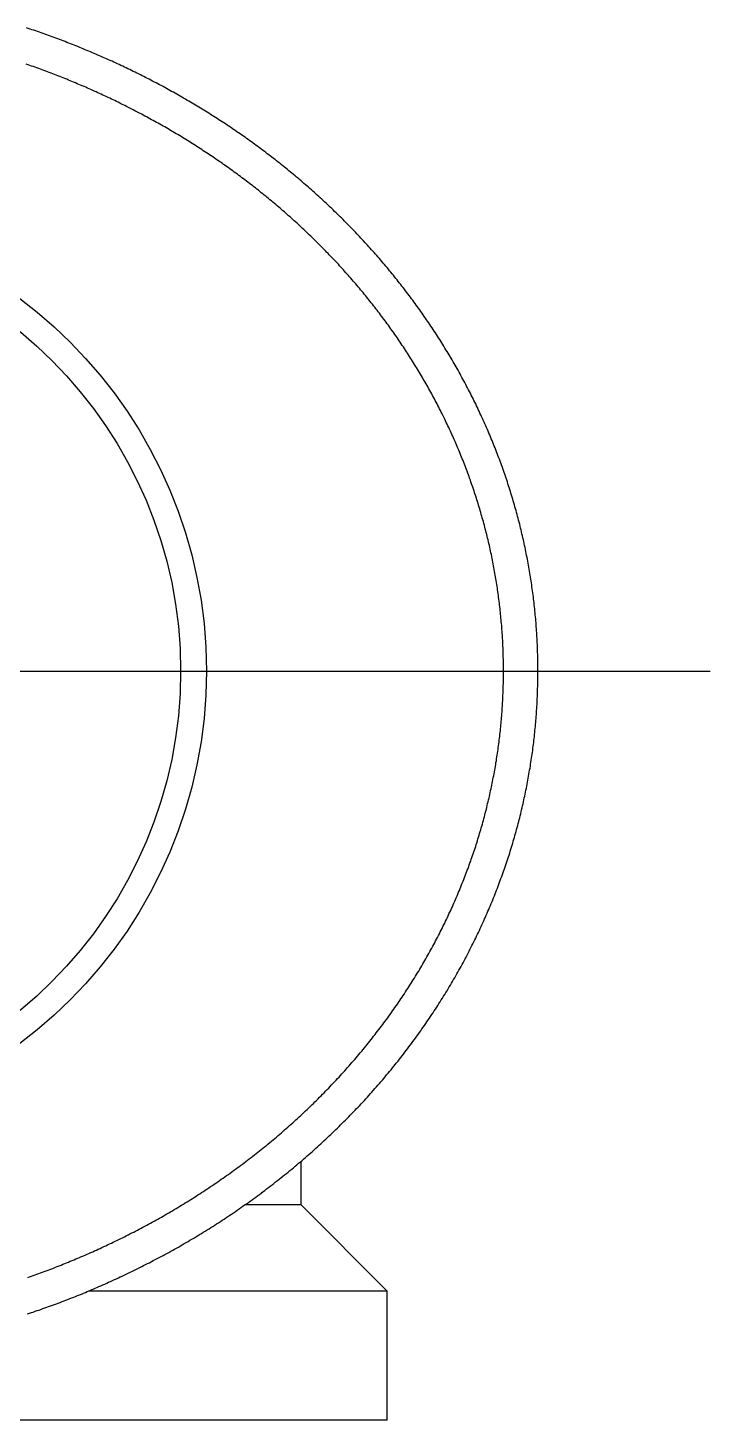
# Model space of a CAD drawing. Extents: x -35 to 68, y -45 to 10.
# Drawn here: x 59.99 to 67.92, y -8.7 to 7.47 of the extents above; entities that cross this region are included whole.
import ezdxf

# ---------------------------------------------------------------- set-up
doc = ezdxf.new("R2010")
doc.units = 0
doc.linetypes.add('CENTER', pattern=[50.8, 31.75, -6.35, 6.35, -6.35])
doc.layers.get('0').update_dxf_attribs({"linetype": 'CONTINUOUS'})
doc.layers.add('CENTER', color=1, linetype='CENTER')

msp = doc.modelspace()

# ---------------------------------------------------------------- linework, layer by layer
at = {"color": 7, "linetype": 'CONTINUOUS'}
for p, q in [((63.169, -6.2), (63.169, -5.692)), ((63.169, -6.2), (62.515, -6.2)), ((63.169, -6.2), (64.169, -7.2)), ((64.169, -7.2), (60.701, -7.2)), ((64.169, -8.7), (64.169, -7.2)), ((64.169, -8.7), (49.169, -8.7))]:
    msp.add_line(p, q, dxfattribs=at)
at = {"color": 7}
for points in [[(59.991, -7.466, 0), (60.013, -7.459, 0), (60.036, -7.451, 0), (60.058, -7.444, 0), (60.08, -7.436, 0), (60.102, -7.428, 0), (60.125, -7.421, 0), (60.147, -7.413, 0), (60.169, -7.405, 0), (60.191, -7.397, 0), (60.214, -7.389, 0), (60.236, -7.381, 0), (60.259, -7.373, 0), (60.281, -7.365, 0), (60.303, -7.357, 0), (60.326, -7.348, 0), (60.348, -7.34, 0), (60.37, -7.332, 0), (60.393, -7.323, 0), (60.415, -7.315, 0), (60.438, -7.306, 0), (60.46, -7.297, 0), (60.483, -7.289, 0), (60.505, -7.28, 0), (60.528, -7.271, 0), (60.55, -7.262, 0), (60.573, -7.253, 0), (60.595, -7.244, 0), (60.618, -7.235, 0), (60.64, -7.225, 0), (60.663, -7.216, 0), (60.685, -7.207, 0), (60.708, -7.197, 0), (60.73, -7.188, 0), (60.753, -7.178, 0), (60.775, -7.169, 0), (60.798, -7.159, 0), (60.821, -7.149, 0), (60.843, -7.139, 0), (60.866, -7.129, 0), (60.888, -7.119, 0), (60.911, -7.109, 0), (60.933, -7.099, 0), (60.956, -7.089, 0), (60.979, -7.079, 0), (61.001, -7.068, 0), (61.024, -7.058, 0), (61.046, -7.048, 0), (61.069, -7.037, 0), (61.092, -7.027, 0), (61.114, -7.016, 0), (61.137, -7.005, 0), (61.159, -6.994, 0), (61.182, -6.983, 0), (61.204, -6.972, 0), (61.227, -6.961, 0), (61.249, -6.95, 0), (61.272, -6.939, 0), (61.295, -6.928, 0), (61.317, -6.917, 0), (61.34, -6.905, 0), (61.362, -6.894, 0), (61.385, -6.882, 0), (61.407, -6.871, 0), (61.43, -6.859, 0), (61.452, -6.847, 0), (61.475, -6.836, 0), (61.497, -6.824, 0), (61.52, -6.812, 0), (61.542, -6.8, 0), (61.565, -6.788, 0), (61.587, -6.776, 0), (61.609, -6.763, 0), (61.632, -6.751, 0), (61.654, -6.739, 0), (61.677, -6.726, 0), (61.699, -6.714, 0), (61.721, -6.701, 0), (61.744, -6.689, 0), (61.766, -6.676, 0), (61.788, -6.663, 0), (61.811, -6.65, 0), (61.833, -6.637, 0), (61.855, -6.624, 0), (61.878, -6.611, 0), (61.9, -6.598, 0), (61.922, -6.585, 0), (61.944, -6.572, 0), (61.966, -6.558, 0), (61.989, -6.545, 0), (62.011, -6.531, 0), (62.033, -6.518, 0), (62.055, -6.504, 0), (62.077, -6.491, 0), (62.099, -6.477, 0), (62.121, -6.463, 0), (62.143, -6.449, 0), (62.165, -6.435, 0), (62.187, -6.421, 0), (62.209, -6.407, 0), (62.231, -6.393, 0), (62.253, -6.378, 0), (62.275, -6.364, 0), (62.296, -6.349, 0), (62.318, -6.335, 0), (62.34, -6.32, 0), (62.362, -6.306, 0), (62.383, -6.291, 0), (62.405, -6.276, 0), (62.427, -6.261, 0), (62.448, -6.246, 0), (62.47, -6.232, 0), (62.491, -6.216, 0), (62.513, -6.201, 0), (62.534, -6.186, 0), (62.556, -6.171, 0), (62.577, -6.156, 0), (62.599, -6.14, 0), (62.62, -6.125, 0), (62.641, -6.109, 0), (62.663, -6.094, 0), (62.684, -6.078, 0), (62.705, -6.062, 0), (62.726, -6.046, 0), (62.747, -6.031, 0), (62.768, -6.015, 0), (62.789, -5.999, 0), (62.81, -5.983, 0), (62.831, -5.966, 0), (62.852, -5.95, 0), (62.873, -5.934, 0), (62.894, -5.918, 0), (62.914, -5.901, 0), (62.935, -5.885, 0), (62.956, -5.868, 0), (62.977, -5.852, 0), (62.997, -5.835, 0), (63.018, -5.819, 0), (63.038, -5.802, 0), (63.059, -5.785, 0), (63.079, -5.768, 0), (63.099, -5.751, 0), (63.12, -5.734, 0), (63.14, -5.717, 0), (63.16, -5.7, 0), (63.18, -5.683, 0), (63.2, -5.665, 0), (63.22, -5.648, 0), (63.24, -5.631, 0), (63.26, -5.613, 0), (63.28, -5.596, 0), (63.3, -5.578, 0), (63.32, -5.561, 0), (63.339, -5.543, 0), (63.359, -5.525, 0), (63.379, -5.507, 0), (63.398, -5.489, 0), (63.418, -5.471, 0), (63.437, -5.453, 0), (63.456, -5.435, 0), (63.476, -5.417, 0), (63.495, -5.399, 0), (63.514, -5.381, 0), (63.533, -5.363, 0), (63.553, -5.344, 0), (63.572, -5.326, 0), (63.59, -5.308, 0), (63.609, -5.289, 0), (63.628, -5.27, 0), (63.647, -5.252, 0), (63.666, -5.233, 0), (63.684, -5.214, 0), (63.703, -5.196, 0), (63.721, -5.177, 0), (63.74, -5.158, 0), (63.758, -5.139, 0), (63.777, -5.12, 0), (63.795, -5.101, 0), (63.813, -5.082, 0), (63.831, -5.063, 0), (63.849, -5.044, 0), (63.867, -5.025, 0), (63.885, -5.005, 0), (63.903, -4.986, 0), (63.921, -4.967, 0), (63.938, -4.947, 0), (63.956, -4.928, 0), (63.974, -4.908, 0), (63.991, -4.889, 0), (64.009, -4.869, 0), (64.026, -4.849, 0), (64.043, -4.83, 0), (64.061, -4.81, 0), (64.078, -4.79, 0), (64.095, -4.77, 0), (64.112, -4.75, 0), (64.129, -4.731, 0), (64.146, -4.711, 0), (64.162, -4.691, 0), (64.179, -4.671, 0), (64.196, -4.65, 0), (64.213, -4.63, 0), (64.229, -4.61, 0), (64.245, -4.59, 0), (64.262, -4.57, 0), (64.278, -4.55, 0), (64.294, -4.529, 0), (64.31, -4.509, 0), (64.326, -4.488, 0), (64.342, -4.468, 0), (64.358, -4.448, 0), (64.374, -4.427, 0), (64.39, -4.407, 0), (64.405, -4.386, 0), (64.421, -4.365, 0), (64.436, -4.345, 0), (64.452, -4.324, 0), (64.467, -4.303, 0), (64.482, -4.283, 0), (64.498, -4.262, 0), (64.513, -4.241, 0), (64.528, -4.22, 0), (64.543, -4.199, 0), (64.558, -4.178, 0), (64.572, -4.157, 0), (64.587, -4.137, 0), (64.602, -4.116, 0), (64.616, -4.095, 0), (64.63, -4.074, 0), (64.645, -4.052, 0), (64.659, -4.031, 0), (64.673, -4.01, 0), (64.687, -3.989, 0), (64.701, -3.968, 0), (64.715, -3.947, 0), (64.729, -3.925, 0), (64.743, -3.904, 0), (64.757, -3.883, 0), (64.77, -3.862, 0), (64.784, -3.84, 0), (64.797, -3.819, 0), (64.811, -3.798, 0), (64.824, -3.776, 0), (64.837, -3.755, 0), (64.85, -3.733, 0), (64.864, -3.712, 0), (64.876, -3.69, 0), (64.889, -3.669, 0), (64.902, -3.647, 0), (64.915, -3.626, 0), (64.928, -3.604, 0), (64.94, -3.582, 0), (64.953, -3.561, 0), (64.965, -3.539, 0), (64.977, -3.517, 0), (64.99, -3.496, 0), (65.002, -3.474, 0), (65.014, -3.452, 0), (65.026, -3.43, 0), (65.038, -3.408, 0), (65.05, -3.387, 0), (65.061, -3.365, 0), (65.073, -3.343, 0), (65.085, -3.321, 0), (65.096, -3.299, 0), (65.108, -3.277, 0), (65.119, -3.255, 0), (65.13, -3.233, 0), (65.141, -3.211, 0), (65.153, -3.189, 0), (65.164, -3.167, 0), (65.175, -3.145, 0), (65.185, -3.123, 0), (65.196, -3.101, 0), (65.207, -3.079, 0), (65.218, -3.057, 0), (65.228, -3.035, 0), (65.239, -3.013, 0), (65.249, -2.99, 0), (65.259, -2.968, 0), (65.269, -2.946, 0), (65.28, -2.924, 0), (65.29, -2.902, 0), (65.3, -2.879, 0), (65.309, -2.857, 0), (65.319, -2.835, 0), (65.329, -2.812, 0), (65.339, -2.79, 0), (65.348, -2.768, 0), (65.358, -2.745, 0), (65.367, -2.723, 0), (65.376, -2.701, 0), (65.386, -2.678, 0), (65.395, -2.656, 0), (65.404, -2.633, 0), (65.413, -2.611, 0), (65.422, -2.588, 0), (65.431, -2.566, 0), (65.439, -2.544, 0), (65.448, -2.521, 0), (65.457, -2.499, 0), (65.465, -2.476, 0), (65.474, -2.453, 0), (65.482, -2.431, 0), (65.49, -2.408, 0), (65.499, -2.386, 0), (65.507, -2.363, 0), (65.515, -2.341, 0), (65.523, -2.318, 0), (65.531, -2.295, 0), (65.538, -2.273, 0), (65.546, -2.25, 0), (65.554, -2.227, 0), (65.561, -2.205, 0), (65.569, -2.182, 0), (65.576, -2.159, 0), (65.584, -2.137, 0), (65.591, -2.114, 0), (65.598, -2.091, 0), (65.605, -2.068, 0), (65.612, -2.046, 0), (65.619, -2.023, 0), (65.626, -2, 0), (65.632, -1.977, 0), (65.639, -1.954, 0), (65.646, -1.932, 0), (65.652, -1.909, 0), (65.659, -1.886, 0), (65.665, -1.863, 0), (65.671, -1.84, 0), (65.678, -1.817, 0), (65.684, -1.795, 0), (65.69, -1.772, 0), (65.696, -1.749, 0), (65.702, -1.726, 0), (65.707, -1.703, 0), (65.713, -1.68, 0), (65.719, -1.657, 0), (65.724, -1.634, 0), (65.73, -1.611, 0), (65.735, -1.588, 0), (65.741, -1.565, 0), (65.746, -1.543, 0), (65.751, -1.52, 0), (65.756, -1.497, 0), (65.761, -1.474, 0), (65.766, -1.451, 0), (65.771, -1.428, 0), (65.776, -1.405, 0), (65.78, -1.382, 0), (65.785, -1.359, 0), (65.79, -1.336, 0), (65.794, -1.313, 0), (65.799, -1.29, 0), (65.803, -1.267, 0), (65.807, -1.244, 0), (65.811, -1.221, 0), (65.815, -1.197, 0), (65.819, -1.174, 0), (65.823, -1.151, 0), (65.827, -1.128, 0), (65.831, -1.105, 0), (65.834, -1.082, 0), (65.838, -1.059, 0), (65.842, -1.036, 0), (65.845, -1.013, 0), (65.848, -0.99, 0), (65.852, -0.967, 0), (65.855, -0.944, 0), (65.858, -0.921, 0), (65.861, -0.897, 0), (65.864, -0.874, 0), (65.867, -0.851, 0), (65.87, -0.828, 0), (65.873, -0.805, 0), (65.875, -0.782, 0), (65.878, -0.759, 0), (65.88, -0.736, 0), (65.883, -0.712, 0), (65.885, -0.689, 0), (65.887, -0.666, 0), (65.889, -0.643, 0), (65.892, -0.62, 0), (65.894, -0.597, 0), (65.896, -0.574, 0), (65.897, -0.55, 0), (65.899, -0.527, 0), (65.901, -0.504, 0), (65.903, -0.481, 0), (65.904, -0.458, 0), (65.906, -0.435, 0), (65.907, -0.411, 0), (65.909, -0.388, 0), (65.91, -0.365, 0), (65.911, -0.342, 0), (65.912, -0.319, 0), (65.913, -0.296, 0), (65.914, -0.272, 0), (65.915, -0.249, 0), (65.916, -0.226, 0), (65.916, -0.203, 0), (65.917, -0.18, 0), (65.918, -0.156, 0), (65.918, -0.133, 0), (65.919, -0.11, 0), (65.919, -0.087, 0), (65.919, -0.064, 0), (65.919, -0.04, 0), (65.919, -0.017, 0), (65.919, 0.006, 0), (65.919, 0.029, 0), (65.919, 0.052, 0), (65.919, 0.075, 0), (65.919, 0.099, 0), (65.918, 0.122, 0), (65.918, 0.145, 0), (65.917, 0.168, 0), (65.917, 0.191, 0), (65.916, 0.215, 0), (65.915, 0.238, 0), (65.915, 0.261, 0), (65.914, 0.284, 0), (65.913, 0.307, 0), (65.912, 0.33, 0), (65.91, 0.354, 0), (65.909, 0.377, 0), (65.908, 0.4, 0), (65.906, 0.423, 0), (65.905, 0.446, 0), (65.903, 0.469, 0), (65.902, 0.492, 0), (65.9, 0.516, 0), (65.898, 0.539, 0), (65.897, 0.562, 0), (65.895, 0.585, 0), (65.893, 0.608, 0), (65.891, 0.631, 0), (65.888, 0.654, 0), (65.886, 0.677, 0), (65.884, 0.7, 0), (65.882, 0.723, 0), (65.879, 0.747, 0), (65.876, 0.77, 0), (65.874, 0.793, 0), (65.871, 0.816, 0), (65.868, 0.839, 0), (65.866, 0.862, 0), (65.863, 0.885, 0), (65.86, 0.908, 0), (65.857, 0.931, 0), (65.853, 0.954, 0), (65.85, 0.977, 0), (65.847, 1, 0), (65.844, 1.023, 0), (65.84, 1.046, 0), (65.837, 1.069, 0), (65.833, 1.092, 0), (65.829, 1.115, 0), (65.825, 1.137, 0), (65.822, 1.16, 0), (65.818, 1.183, 0), (65.814, 1.206, 0), (65.81, 1.229, 0), (65.805, 1.252, 0), (65.801, 1.275, 0), (65.797, 1.298, 0), (65.793, 1.32, 0), (65.788, 1.343, 0), (65.784, 1.366, 0), (65.779, 1.389, 0), (65.774, 1.412, 0), (65.769, 1.434, 0), (65.765, 1.457, 0), (65.76, 1.48, 0), (65.755, 1.503, 0), (65.75, 1.525, 0), (65.745, 1.548, 0), (65.739, 1.571, 0), (65.734, 1.593, 0), (65.729, 1.616, 0), (65.723, 1.639, 0), (65.718, 1.661, 0), (65.712, 1.684, 0), (65.707, 1.706, 0), (65.701, 1.729, 0), (65.695, 1.751, 0), (65.689, 1.774, 0), (65.683, 1.796, 0), (65.677, 1.819, 0), (65.671, 1.841, 0), (65.665, 1.864, 0), (65.659, 1.886, 0), (65.652, 1.909, 0), (65.646, 1.931, 0), (65.639, 1.953, 0), (65.633, 1.976, 0), (65.626, 1.998, 0), (65.62, 2.02, 0), (65.613, 2.042, 0), (65.606, 2.065, 0), (65.599, 2.087, 0), (65.592, 2.109, 0), (65.585, 2.131, 0), (65.578, 2.153, 0), (65.571, 2.176, 0), (65.564, 2.198, 0), (65.556, 2.22, 0), (65.549, 2.242, 0), (65.541, 2.264, 0), (65.534, 2.286, 0), (65.526, 2.308, 0), (65.519, 2.33, 0), (65.511, 2.352, 0), (65.503, 2.374, 0), (65.495, 2.396, 0), (65.487, 2.418, 0), (65.479, 2.439, 0), (65.471, 2.461, 0), (65.463, 2.483, 0), (65.454, 2.505, 0), (65.446, 2.526, 0), (65.438, 2.548, 0), (65.429, 2.57, 0), (65.421, 2.591, 0), (65.412, 2.613, 0), (65.403, 2.635, 0), (65.395, 2.656, 0), (65.386, 2.678, 0), (65.377, 2.699, 0), (65.368, 2.721, 0), (65.359, 2.742, 0), (65.35, 2.764, 0), (65.341, 2.785, 0), (65.332, 2.806, 0), (65.322, 2.828, 0), (65.313, 2.849, 0), (65.304, 2.87, 0), (65.294, 2.891, 0), (65.284, 2.913, 0), (65.275, 2.934, 0), (65.265, 2.955, 0), (65.255, 2.976, 0), (65.246, 2.997, 0), (65.236, 3.018, 0), (65.226, 3.039, 0), (65.216, 3.06, 0), (65.206, 3.081, 0), (65.196, 3.102, 0), (65.186, 3.123, 0), (65.175, 3.144, 0), (65.165, 3.164, 0), (65.155, 3.185, 0), (65.144, 3.206, 0), (65.134, 3.227, 0), (65.123, 3.247, 0), (65.112, 3.268, 0), (65.102, 3.289, 0), (65.091, 3.309, 0), (65.08, 3.33, 0), (65.069, 3.35, 0), (65.058, 3.371, 0), (65.047, 3.391, 0), (65.036, 3.411, 0), (65.025, 3.432, 0), (65.014, 3.452, 0), (65.003, 3.472, 0), (64.991, 3.493, 0), (64.98, 3.513, 0), (64.969, 3.533, 0), (64.957, 3.553, 0), (64.946, 3.573, 0), (64.934, 3.593, 0), (64.922, 3.613, 0), (64.911, 3.633, 0), (64.899, 3.653, 0), (64.887, 3.673, 0), (64.875, 3.693, 0), (64.863, 3.713, 0), (64.851, 3.732, 0), (64.839, 3.752, 0), (64.827, 3.772, 0), (64.815, 3.791, 0), (64.802, 3.811, 0), (64.79, 3.83, 0), (64.778, 3.85, 0), (64.765, 3.869, 0), (64.753, 3.889, 0), (64.74, 3.908, 0), (64.728, 3.928, 0), (64.715, 3.947, 0), (64.703, 3.966, 0), (64.69, 3.986, 0), (64.677, 4.005, 0), (64.664, 4.024, 0), (64.651, 4.043, 0), (64.638, 4.062, 0), (64.625, 4.081, 0), (64.612, 4.1, 0), (64.599, 4.119, 0), (64.586, 4.138, 0), (64.573, 4.157, 0), (64.559, 4.176, 0), (64.546, 4.194, 0), (64.533, 4.213, 0), (64.519, 4.232, 0), (64.506, 4.25, 0), (64.492, 4.269, 0), (64.479, 4.288, 0), (64.465, 4.306, 0), (64.451, 4.325, 0), (64.438, 4.343, 0), (64.424, 4.362, 0), (64.41, 4.38, 0), (64.396, 4.398, 0), (64.382, 4.416, 0), (64.368, 4.435, 0), (64.354, 4.453, 0), (64.34, 4.471, 0), (64.326, 4.489, 0), (64.312, 4.507, 0), (64.297, 4.525, 0), (64.283, 4.543, 0), (64.269, 4.561, 0), (64.254, 4.579, 0), (64.24, 4.597, 0), (64.225, 4.615, 0), (64.211, 4.632, 0), (64.196, 4.65, 0), (64.182, 4.668, 0), (64.167, 4.686, 0), (64.152, 4.703, 0), (64.137, 4.721, 0), (64.123, 4.738, 0), (64.108, 4.756, 0), (64.093, 4.773, 0), (64.078, 4.79, 0), (64.063, 4.808, 0), (64.048, 4.825, 0), (64.032, 4.842, 0), (64.017, 4.86, 0), (64.002, 4.877, 0), (63.987, 4.894, 0), (63.971, 4.911, 0), (63.956, 4.928, 0), (63.941, 4.945, 0), (63.925, 4.962, 0), (63.91, 4.979, 0), (63.894, 4.996, 0), (63.879, 5.012, 0), (63.863, 5.029, 0), (63.847, 5.046, 0), (63.832, 5.063, 0), (63.816, 5.079, 0), (63.8, 5.096, 0), (63.784, 5.112, 0), (63.768, 5.129, 0), (63.752, 5.145, 0), (63.736, 5.162, 0), (63.72, 5.178, 0), (63.704, 5.194, 0), (63.688, 5.211, 0), (63.672, 5.227, 0), (63.656, 5.243, 0), (63.64, 5.259, 0), (63.623, 5.275, 0), (63.607, 5.292, 0), (63.591, 5.308, 0), (63.574, 5.323, 0), (63.558, 5.339, 0), (63.541, 5.355, 0), (63.525, 5.371, 0), (63.508, 5.387, 0), (63.491, 5.403, 0), (63.475, 5.418, 0), (63.458, 5.434, 0), (63.441, 5.45, 0), (63.424, 5.465, 0), (63.408, 5.481, 0), (63.391, 5.496, 0), (63.374, 5.512, 0), (63.357, 5.527, 0), (63.34, 5.542, 0), (63.323, 5.558, 0), (63.306, 5.573, 0), (63.289, 5.588, 0), (63.271, 5.603, 0), (63.254, 5.619, 0), (63.237, 5.634, 0), (63.22, 5.649, 0), (63.202, 5.664, 0), (63.185, 5.679, 0), (63.168, 5.693, 0), (63.15, 5.708, 0), (63.133, 5.723, 0), (63.115, 5.738, 0), (63.098, 5.753, 0), (63.08, 5.767, 0), (63.062, 5.782, 0), (63.045, 5.796, 0), (63.027, 5.811, 0), (63.009, 5.825, 0), (62.992, 5.84, 0), (62.974, 5.854, 0), (62.956, 5.869, 0), (62.938, 5.883, 0), (62.92, 5.897, 0), (62.902, 5.911, 0), (62.884, 5.925, 0), (62.866, 5.94, 0), (62.848, 5.954, 0), (62.83, 5.968, 0), (62.812, 5.982, 0), (62.794, 5.996, 0), (62.775, 6.009, 0), (62.757, 6.023, 0), (62.739, 6.037, 0), (62.721, 6.051, 0), (62.702, 6.064, 0), (62.684, 6.078, 0), (62.665, 6.092, 0), (62.647, 6.105, 0), (62.628, 6.119, 0), (62.61, 6.132, 0), (62.591, 6.146, 0), (62.573, 6.159, 0), (62.554, 6.172, 0), (62.535, 6.186, 0), (62.517, 6.199, 0), (62.498, 6.212, 0), (62.479, 6.225, 0), (62.461, 6.238, 0), (62.442, 6.251, 0), (62.423, 6.264, 0), (62.404, 6.277, 0), (62.385, 6.29, 0), (62.366, 6.303, 0), (62.347, 6.316, 0), (62.328, 6.328, 0), (62.309, 6.341, 0), (62.29, 6.354, 0), (62.271, 6.366, 0), (62.252, 6.379, 0), (62.233, 6.391, 0), (62.214, 6.404, 0), (62.194, 6.416, 0), (62.175, 6.429, 0), (62.156, 6.441, 0), (62.136, 6.453, 0), (62.117, 6.465, 0), (62.098, 6.478, 0), (62.078, 6.49, 0), (62.059, 6.502, 0), (62.039, 6.514, 0), (62.02, 6.526, 0), (62.001, 6.538, 0), (61.981, 6.55, 0), (61.962, 6.561, 0), (61.942, 6.573, 0), (61.922, 6.585, 0), (61.903, 6.597, 0), (61.883, 6.608, 0), (61.863, 6.62, 0), (61.843, 6.631, 0), (61.824, 6.643, 0), (61.804, 6.654, 0), (61.784, 6.666, 0), (61.764, 6.677, 0), (61.745, 6.688, 0), (61.725, 6.7, 0), (61.705, 6.711, 0), (61.685, 6.722, 0), (61.665, 6.733, 0), (61.645, 6.744, 0), (61.625, 6.755, 0), (61.605, 6.766, 0), (61.585, 6.777, 0), (61.565, 6.788, 0), (61.545, 6.799, 0), (61.525, 6.809, 0), (61.504, 6.82, 0), (61.484, 6.831, 0), (61.464, 6.841, 0), (61.444, 6.852, 0), (61.423, 6.863, 0), (61.403, 6.873, 0), (61.383, 6.883, 0), (61.363, 6.894, 0), (61.342, 6.904, 0), (61.322, 6.914, 0), (61.302, 6.925, 0), (61.281, 6.935, 0), (61.261, 6.945, 0), (61.24, 6.955, 0), (61.22, 6.965, 0), (61.199, 6.975, 0), (61.179, 6.985, 0), (61.158, 6.995, 0), (61.138, 7.005, 0), (61.117, 7.014, 0), (61.097, 7.024, 0), (61.076, 7.034, 0), (61.055, 7.044, 0), (61.035, 7.053, 0), (61.014, 7.063, 0), (60.993, 7.072, 0), (60.973, 7.082, 0), (60.952, 7.091, 0), (60.931, 7.1, 0), (60.91, 7.11, 0), (60.89, 7.119, 0), (60.869, 7.128, 0), (60.848, 7.137, 0), (60.827, 7.146, 0), (60.806, 7.155, 0), (60.785, 7.164, 0), (60.764, 7.173, 0), (60.744, 7.182, 0), (60.723, 7.191, 0), (60.702, 7.2, 0), (60.681, 7.209, 0), (60.66, 7.217, 0), (60.639, 7.226, 0), (60.618, 7.235, 0), (60.597, 7.243, 0), (60.576, 7.252, 0), (60.554, 7.26, 0), (60.533, 7.269, 0), (60.512, 7.277, 0), (60.491, 7.285, 0), (60.47, 7.294, 0), (60.449, 7.302, 0), (60.428, 7.31, 0), (60.406, 7.318, 0), (60.385, 7.326, 0), (60.364, 7.334, 0), (60.343, 7.342, 0), (60.321, 7.35, 0), (60.3, 7.358, 0), (60.279, 7.366, 0), (60.257, 7.374, 0), (60.236, 7.381, 0), (60.215, 7.389, 0), (60.193, 7.397, 0), (60.172, 7.404, 0), (60.151, 7.412, 0), (60.129, 7.419, 0), (60.108, 7.427, 0), (60.086, 7.434, 0), (60.065, 7.442, 0), (60.043, 7.449, 0), (60.022, 7.456, 0), (60, 7.463, 0), (59.979, 7.471, 0)], [(59.993, -7.043, 0), (60.014, -7.036, 0), (60.036, -7.028, 0), (60.057, -7.02, 0), (60.079, -7.013, 0), (60.1, -7.005, 0), (60.122, -6.997, 0), (60.143, -6.989, 0), (60.165, -6.982, 0), (60.186, -6.974, 0), (60.208, -6.966, 0), (60.229, -6.957, 0), (60.251, -6.949, 0), (60.272, -6.941, 0), (60.294, -6.933, 0), (60.315, -6.924, 0), (60.337, -6.916, 0), (60.358, -6.908, 0), (60.38, -6.899, 0), (60.402, -6.89, 0), (60.423, -6.882, 0), (60.445, -6.873, 0), (60.467, -6.864, 0), (60.488, -6.855, 0), (60.51, -6.847, 0), (60.531, -6.838, 0), (60.553, -6.828, 0), (60.575, -6.819, 0), (60.596, -6.81, 0), (60.618, -6.801, 0), (60.64, -6.792, 0), (60.661, -6.782, 0), (60.683, -6.773, 0), (60.705, -6.763, 0), (60.726, -6.754, 0), (60.748, -6.744, 0), (60.77, -6.734, 0), (60.791, -6.725, 0), (60.813, -6.715, 0), (60.834, -6.705, 0), (60.856, -6.695, 0), (60.878, -6.685, 0), (60.9, -6.675, 0), (60.921, -6.665, 0), (60.943, -6.654, 0), (60.965, -6.644, 0), (60.986, -6.634, 0), (61.008, -6.623, 0), (61.029, -6.613, 0), (61.051, -6.602, 0), (61.073, -6.592, 0), (61.094, -6.581, 0), (61.116, -6.57, 0), (61.138, -6.559, 0), (61.159, -6.548, 0), (61.181, -6.537, 0), (61.202, -6.526, 0), (61.224, -6.515, 0), (61.245, -6.504, 0), (61.267, -6.493, 0), (61.289, -6.482, 0), (61.31, -6.47, 0), (61.332, -6.459, 0), (61.353, -6.447, 0), (61.375, -6.436, 0), (61.396, -6.424, 0), (61.418, -6.412, 0), (61.439, -6.401, 0), (61.461, -6.389, 0), (61.482, -6.377, 0), (61.504, -6.365, 0), (61.525, -6.353, 0), (61.546, -6.341, 0), (61.568, -6.329, 0), (61.589, -6.316, 0), (61.611, -6.304, 0), (61.632, -6.292, 0), (61.653, -6.279, 0), (61.675, -6.267, 0), (61.696, -6.254, 0), (61.717, -6.242, 0), (61.738, -6.229, 0), (61.76, -6.216, 0), (61.781, -6.203, 0), (61.802, -6.19, 0), (61.823, -6.177, 0), (61.844, -6.164, 0), (61.865, -6.151, 0), (61.887, -6.138, 0), (61.908, -6.125, 0), (61.929, -6.111, 0), (61.95, -6.098, 0), (61.971, -6.084, 0), (61.992, -6.071, 0), (62.013, -6.057, 0), (62.034, -6.044, 0), (62.055, -6.03, 0), (62.075, -6.016, 0), (62.096, -6.002, 0), (62.117, -5.988, 0), (62.138, -5.974, 0), (62.159, -5.96, 0), (62.179, -5.946, 0), (62.2, -5.932, 0), (62.221, -5.918, 0), (62.241, -5.903, 0), (62.262, -5.889, 0), (62.282, -5.874, 0), (62.303, -5.86, 0), (62.324, -5.845, 0), (62.344, -5.831, 0), (62.364, -5.816, 0), (62.385, -5.801, 0), (62.405, -5.786, 0), (62.425, -5.771, 0), (62.446, -5.756, 0), (62.466, -5.741, 0), (62.486, -5.726, 0), (62.506, -5.711, 0), (62.526, -5.696, 0), (62.547, -5.681, 0), (62.567, -5.665, 0), (62.587, -5.65, 0), (62.607, -5.634, 0), (62.627, -5.619, 0), (62.646, -5.603, 0), (62.666, -5.588, 0), (62.686, -5.572, 0), (62.706, -5.556, 0), (62.725, -5.54, 0), (62.745, -5.525, 0), (62.765, -5.509, 0), (62.784, -5.493, 0), (62.804, -5.477, 0), (62.823, -5.46, 0), (62.843, -5.444, 0), (62.862, -5.428, 0), (62.881, -5.412, 0), (62.901, -5.395, 0), (62.92, -5.379, 0), (62.939, -5.362, 0), (62.958, -5.346, 0), (62.977, -5.329, 0), (62.996, -5.313, 0), (63.015, -5.296, 0), (63.034, -5.279, 0), (63.053, -5.262, 0), (63.072, -5.246, 0), (63.091, -5.229, 0), (63.109, -5.212, 0), (63.128, -5.195, 0), (63.147, -5.177, 0), (63.165, -5.16, 0), (63.184, -5.143, 0), (63.202, -5.126, 0), (63.22, -5.109, 0), (63.239, -5.091, 0), (63.257, -5.074, 0), (63.275, -5.056, 0), (63.293, -5.039, 0), (63.311, -5.021, 0), (63.329, -5.004, 0), (63.347, -4.986, 0), (63.365, -4.968, 0), (63.383, -4.95, 0), (63.401, -4.933, 0), (63.418, -4.915, 0), (63.436, -4.897, 0), (63.453, -4.879, 0), (63.471, -4.861, 0), (63.489, -4.843, 0), (63.506, -4.825, 0), (63.523, -4.806, 0), (63.541, -4.788, 0), (63.558, -4.77, 0), (63.575, -4.752, 0), (63.592, -4.733, 0), (63.609, -4.715, 0), (63.626, -4.696, 0), (63.643, -4.678, 0), (63.66, -4.659, 0), (63.676, -4.641, 0), (63.693, -4.622, 0), (63.709, -4.604, 0), (63.726, -4.585, 0), (63.742, -4.566, 0), (63.759, -4.547, 0), (63.775, -4.529, 0), (63.791, -4.51, 0), (63.808, -4.491, 0), (63.824, -4.472, 0), (63.84, -4.453, 0), (63.856, -4.434, 0), (63.872, -4.415, 0), (63.888, -4.396, 0), (63.903, -4.377, 0), (63.919, -4.357, 0), (63.935, -4.338, 0), (63.95, -4.319, 0), (63.966, -4.3, 0), (63.981, -4.28, 0), (63.996, -4.261, 0), (64.011, -4.242, 0), (64.027, -4.222, 0), (64.042, -4.203, 0), (64.057, -4.183, 0), (64.072, -4.164, 0), (64.087, -4.144, 0), (64.101, -4.125, 0), (64.116, -4.105, 0), (64.131, -4.085, 0), (64.145, -4.066, 0), (64.16, -4.046, 0), (64.174, -4.026, 0), (64.189, -4.007, 0), (64.203, -3.987, 0), (64.217, -3.967, 0), (64.231, -3.947, 0), (64.245, -3.927, 0), (64.259, -3.907, 0), (64.273, -3.888, 0), (64.287, -3.868, 0), (64.3, -3.848, 0), (64.314, -3.828, 0), (64.328, -3.808, 0), (64.341, -3.788, 0), (64.354, -3.768, 0), (64.368, -3.747, 0), (64.381, -3.727, 0), (64.394, -3.707, 0), (64.407, -3.687, 0), (64.42, -3.667, 0), (64.433, -3.647, 0), (64.446, -3.626, 0), (64.459, -3.606, 0), (64.471, -3.586, 0), (64.484, -3.566, 0), (64.497, -3.545, 0), (64.509, -3.525, 0), (64.521, -3.505, 0), (64.534, -3.484, 0), (64.546, -3.464, 0), (64.558, -3.443, 0), (64.57, -3.423, 0), (64.582, -3.402, 0), (64.594, -3.382, 0), (64.606, -3.361, 0), (64.618, -3.341, 0), (64.629, -3.32, 0), (64.641, -3.3, 0), (64.653, -3.279, 0), (64.664, -3.258, 0), (64.675, -3.238, 0), (64.687, -3.217, 0), (64.698, -3.196, 0), (64.709, -3.176, 0), (64.72, -3.155, 0), (64.731, -3.134, 0), (64.742, -3.114, 0), (64.753, -3.093, 0), (64.763, -3.072, 0), (64.774, -3.051, 0), (64.785, -3.03, 0), (64.795, -3.01, 0), (64.806, -2.989, 0), (64.816, -2.968, 0), (64.826, -2.947, 0), (64.837, -2.926, 0), (64.847, -2.905, 0), (64.857, -2.884, 0), (64.867, -2.863, 0), (64.876, -2.842, 0), (64.886, -2.821, 0), (64.896, -2.8, 0), (64.906, -2.779, 0), (64.915, -2.758, 0), (64.925, -2.737, 0), (64.934, -2.716, 0), (64.944, -2.695, 0), (64.953, -2.674, 0), (64.962, -2.653, 0), (64.971, -2.632, 0), (64.98, -2.611, 0), (64.989, -2.59, 0), (64.998, -2.569, 0), (65.007, -2.547, 0), (65.016, -2.526, 0), (65.024, -2.505, 0), (65.033, -2.484, 0), (65.041, -2.463, 0), (65.05, -2.441, 0), (65.058, -2.42, 0), (65.067, -2.399, 0), (65.075, -2.378, 0), (65.083, -2.356, 0), (65.091, -2.335, 0), (65.099, -2.314, 0), (65.107, -2.292, 0), (65.115, -2.271, 0), (65.122, -2.25, 0), (65.13, -2.228, 0), (65.138, -2.207, 0), (65.145, -2.186, 0), (65.153, -2.164, 0), (65.16, -2.143, 0), (65.167, -2.122, 0), (65.174, -2.1, 0), (65.182, -2.079, 0), (65.189, -2.057, 0), (65.196, -2.036, 0), (65.203, -2.014, 0), (65.209, -1.993, 0), (65.216, -1.972, 0), (65.223, -1.95, 0), (65.229, -1.929, 0), (65.236, -1.907, 0), (65.242, -1.886, 0), (65.249, -1.864, 0), (65.255, -1.843, 0), (65.261, -1.821, 0), (65.267, -1.8, 0), (65.274, -1.778, 0), (65.28, -1.756, 0), (65.285, -1.735, 0), (65.291, -1.713, 0), (65.297, -1.692, 0), (65.303, -1.67, 0), (65.308, -1.649, 0), (65.314, -1.627, 0), (65.32, -1.605, 0), (65.325, -1.584, 0), (65.33, -1.562, 0), (65.335, -1.54, 0), (65.341, -1.519, 0), (65.346, -1.497, 0), (65.351, -1.476, 0), (65.356, -1.454, 0), (65.361, -1.432, 0), (65.365, -1.411, 0), (65.37, -1.389, 0), (65.375, -1.367, 0), (65.379, -1.346, 0), (65.384, -1.324, 0), (65.388, -1.302, 0), (65.393, -1.281, 0), (65.397, -1.259, 0), (65.401, -1.237, 0), (65.405, -1.215, 0), (65.409, -1.194, 0), (65.413, -1.172, 0), (65.417, -1.15, 0), (65.421, -1.129, 0), (65.425, -1.107, 0), (65.429, -1.085, 0), (65.432, -1.063, 0), (65.436, -1.042, 0), (65.439, -1.02, 0), (65.443, -0.998, 0), (65.446, -0.976, 0), (65.449, -0.955, 0), (65.453, -0.933, 0), (65.456, -0.911, 0), (65.459, -0.889, 0), (65.462, -0.867, 0), (65.464, -0.846, 0), (65.467, -0.824, 0), (65.47, -0.802, 0), (65.473, -0.78, 0), (65.475, -0.758, 0), (65.478, -0.737, 0), (65.48, -0.715, 0), (65.483, -0.693, 0), (65.485, -0.671, 0), (65.487, -0.649, 0), (65.489, -0.628, 0), (65.491, -0.606, 0), (65.493, -0.584, 0), (65.495, -0.562, 0), (65.497, -0.54, 0), (65.499, -0.519, 0), (65.501, -0.497, 0), (65.502, -0.475, 0), (65.504, -0.453, 0), (65.505, -0.431, 0), (65.507, -0.409, 0), (65.508, -0.388, 0), (65.509, -0.366, 0), (65.51, -0.344, 0), (65.511, -0.322, 0), (65.513, -0.3, 0), (65.513, -0.278, 0), (65.514, -0.257, 0), (65.515, -0.235, 0), (65.516, -0.213, 0), (65.517, -0.191, 0), (65.517, -0.169, 0), (65.518, -0.147, 0), (65.518, -0.126, 0), (65.519, -0.104, 0), (65.519, -0.082, 0), (65.519, -0.06, 0), (65.519, -0.038, 0), (65.519, -0.016, 0), (65.519, 0.006, 0), (65.519, 0.027, 0), (65.519, 0.049, 0), (65.519, 0.071, 0), (65.519, 0.093, 0), (65.518, 0.115, 0), (65.518, 0.137, 0), (65.517, 0.158, 0), (65.517, 0.18, 0), (65.516, 0.202, 0), (65.516, 0.224, 0), (65.515, 0.246, 0), (65.514, 0.268, 0), (65.513, 0.289, 0), (65.512, 0.311, 0), (65.511, 0.333, 0), (65.51, 0.355, 0), (65.508, 0.377, 0), (65.507, 0.399, 0), (65.506, 0.42, 0), (65.504, 0.442, 0), (65.503, 0.464, 0), (65.501, 0.486, 0), (65.5, 0.508, 0), (65.498, 0.529, 0), (65.496, 0.551, 0), (65.494, 0.573, 0), (65.492, 0.595, 0), (65.49, 0.616, 0), (65.488, 0.638, 0), (65.486, 0.66, 0), (65.484, 0.682, 0), (65.481, 0.703, 0), (65.479, 0.725, 0), (65.477, 0.747, 0), (65.474, 0.769, 0), (65.471, 0.79, 0), (65.469, 0.812, 0), (65.466, 0.834, 0), (65.463, 0.855, 0), (65.46, 0.877, 0), (65.457, 0.899, 0), (65.454, 0.92, 0), (65.451, 0.942, 0), (65.448, 0.964, 0), (65.445, 0.985, 0), (65.441, 1.007, 0), (65.438, 1.029, 0), (65.434, 1.05, 0), (65.431, 1.072, 0), (65.427, 1.094, 0), (65.424, 1.115, 0), (65.42, 1.137, 0), (65.416, 1.158, 0), (65.412, 1.18, 0), (65.408, 1.201, 0), (65.404, 1.223, 0), (65.4, 1.244, 0), (65.396, 1.266, 0), (65.391, 1.288, 0), (65.387, 1.309, 0), (65.383, 1.33, 0), (65.378, 1.352, 0), (65.374, 1.373, 0), (65.369, 1.395, 0), (65.364, 1.416, 0), (65.359, 1.438, 0), (65.355, 1.459, 0), (65.35, 1.48, 0), (65.345, 1.502, 0), (65.34, 1.523, 0), (65.335, 1.544, 0), (65.329, 1.566, 0), (65.324, 1.587, 0), (65.319, 1.608, 0), (65.313, 1.63, 0), (65.308, 1.651, 0), (65.302, 1.672, 0), (65.297, 1.693, 0), (65.291, 1.715, 0), (65.285, 1.736, 0), (65.279, 1.757, 0), (65.273, 1.778, 0), (65.267, 1.799, 0), (65.261, 1.82, 0), (65.255, 1.841, 0), (65.249, 1.863, 0), (65.243, 1.884, 0), (65.237, 1.905, 0), (65.23, 1.926, 0), (65.224, 1.947, 0), (65.217, 1.968, 0), (65.211, 1.989, 0), (65.204, 2.01, 0), (65.197, 2.03, 0), (65.191, 2.051, 0), (65.184, 2.072, 0), (65.177, 2.093, 0), (65.17, 2.114, 0), (65.163, 2.135, 0), (65.156, 2.156, 0), (65.148, 2.176, 0), (65.141, 2.197, 0), (65.134, 2.218, 0), (65.126, 2.239, 0), (65.119, 2.259, 0), (65.111, 2.28, 0), (65.104, 2.3, 0), (65.096, 2.321, 0), (65.088, 2.342, 0), (65.081, 2.362, 0), (65.073, 2.383, 0), (65.065, 2.403, 0), (65.057, 2.424, 0), (65.049, 2.444, 0), (65.041, 2.465, 0), (65.032, 2.485, 0), (65.024, 2.505, 0), (65.016, 2.526, 0), (65.007, 2.546, 0), (64.999, 2.566, 0), (64.99, 2.587, 0), (64.982, 2.607, 0), (64.973, 2.627, 0), (64.965, 2.647, 0), (64.956, 2.667, 0), (64.947, 2.688, 0), (64.938, 2.708, 0), (64.929, 2.728, 0), (64.92, 2.748, 0), (64.911, 2.768, 0), (64.902, 2.788, 0), (64.893, 2.808, 0), (64.883, 2.828, 0), (64.874, 2.848, 0), (64.865, 2.868, 0), (64.855, 2.887, 0), (64.846, 2.907, 0), (64.836, 2.927, 0), (64.826, 2.947, 0), (64.817, 2.966, 0), (64.807, 2.986, 0), (64.797, 3.006, 0), (64.787, 3.025, 0), (64.777, 3.045, 0), (64.767, 3.065, 0), (64.757, 3.084, 0), (64.747, 3.104, 0), (64.737, 3.123, 0), (64.727, 3.143, 0), (64.716, 3.162, 0), (64.706, 3.181, 0), (64.695, 3.201, 0), (64.685, 3.22, 0), (64.674, 3.239, 0), (64.664, 3.258, 0), (64.653, 3.278, 0), (64.643, 3.297, 0), (64.632, 3.316, 0), (64.621, 3.335, 0), (64.61, 3.354, 0), (64.599, 3.373, 0), (64.588, 3.392, 0), (64.577, 3.411, 0), (64.566, 3.43, 0), (64.555, 3.449, 0), (64.544, 3.468, 0), (64.532, 3.486, 0), (64.521, 3.505, 0), (64.51, 3.524, 0), (64.498, 3.543, 0), (64.487, 3.561, 0), (64.475, 3.58, 0), (64.463, 3.599, 0), (64.452, 3.617, 0), (64.44, 3.636, 0), (64.428, 3.654, 0), (64.416, 3.673, 0), (64.405, 3.691, 0), (64.393, 3.709, 0), (64.381, 3.728, 0), (64.369, 3.746, 0), (64.357, 3.764, 0), (64.344, 3.782, 0), (64.332, 3.801, 0), (64.32, 3.819, 0), (64.308, 3.837, 0), (64.295, 3.855, 0), (64.283, 3.873, 0), (64.271, 3.891, 0), (64.258, 3.909, 0), (64.246, 3.927, 0), (64.233, 3.945, 0), (64.22, 3.962, 0), (64.208, 3.98, 0), (64.195, 3.998, 0), (64.182, 4.016, 0), (64.169, 4.033, 0), (64.156, 4.051, 0), (64.143, 4.069, 0), (64.13, 4.086, 0), (64.117, 4.104, 0), (64.104, 4.121, 0), (64.091, 4.139, 0), (64.078, 4.156, 0), (64.064, 4.173, 0), (64.051, 4.191, 0), (64.038, 4.208, 0), (64.025, 4.225, 0), (64.011, 4.242, 0), (63.998, 4.26, 0), (63.984, 4.277, 0), (63.97, 4.294, 0), (63.957, 4.311, 0), (63.943, 4.328, 0), (63.929, 4.345, 0), (63.916, 4.362, 0), (63.902, 4.379, 0), (63.888, 4.395, 0), (63.874, 4.412, 0), (63.86, 4.429, 0), (63.846, 4.446, 0), (63.832, 4.462, 0), (63.818, 4.479, 0), (63.804, 4.496, 0), (63.789, 4.512, 0), (63.775, 4.529, 0), (63.761, 4.545, 0), (63.746, 4.562, 0), (63.732, 4.578, 0), (63.718, 4.595, 0), (63.703, 4.611, 0), (63.689, 4.627, 0), (63.674, 4.643, 0), (63.66, 4.66, 0), (63.645, 4.676, 0), (63.63, 4.692, 0), (63.615, 4.708, 0), (63.601, 4.724, 0), (63.586, 4.74, 0), (63.571, 4.756, 0), (63.556, 4.772, 0), (63.541, 4.788, 0), (63.526, 4.804, 0), (63.511, 4.819, 0), (63.496, 4.835, 0), (63.481, 4.851, 0), (63.465, 4.867, 0), (63.45, 4.882, 0), (63.435, 4.898, 0), (63.42, 4.913, 0), (63.404, 4.929, 0), (63.389, 4.944, 0), (63.373, 4.96, 0), (63.358, 4.975, 0), (63.342, 4.991, 0), (63.327, 5.006, 0), (63.311, 5.021, 0), (63.296, 5.036, 0), (63.28, 5.052, 0), (63.264, 5.067, 0), (63.248, 5.082, 0), (63.233, 5.097, 0), (63.217, 5.112, 0), (63.201, 5.127, 0), (63.185, 5.142, 0), (63.169, 5.157, 0), (63.153, 5.172, 0), (63.137, 5.186, 0), (63.121, 5.201, 0), (63.105, 5.216, 0), (63.088, 5.231, 0), (63.072, 5.245, 0), (63.056, 5.26, 0), (63.04, 5.274, 0), (63.023, 5.289, 0), (63.007, 5.303, 0), (62.99, 5.318, 0), (62.974, 5.332, 0), (62.958, 5.346, 0), (62.941, 5.361, 0), (62.925, 5.375, 0), (62.908, 5.389, 0), (62.891, 5.403, 0), (62.875, 5.417, 0), (62.858, 5.432, 0), (62.841, 5.446, 0), (62.824, 5.46, 0), (62.807, 5.474, 0), (62.791, 5.487, 0), (62.774, 5.501, 0), (62.757, 5.515, 0), (62.74, 5.529, 0), (62.723, 5.543, 0), (62.706, 5.556, 0), (62.689, 5.57, 0), (62.672, 5.584, 0), (62.654, 5.597, 0), (62.637, 5.611, 0), (62.62, 5.624, 0), (62.603, 5.638, 0), (62.585, 5.651, 0), (62.568, 5.664, 0), (62.551, 5.678, 0), (62.533, 5.691, 0), (62.516, 5.704, 0), (62.498, 5.717, 0), (62.481, 5.73, 0), (62.463, 5.744, 0), (62.446, 5.757, 0), (62.428, 5.77, 0), (62.411, 5.783, 0), (62.393, 5.795, 0), (62.375, 5.808, 0), (62.358, 5.821, 0), (62.34, 5.834, 0), (62.322, 5.847, 0), (62.304, 5.859, 0), (62.286, 5.872, 0), (62.268, 5.885, 0), (62.25, 5.897, 0), (62.232, 5.91, 0), (62.214, 5.922, 0), (62.196, 5.934, 0), (62.178, 5.947, 0), (62.16, 5.959, 0), (62.142, 5.971, 0), (62.124, 5.984, 0), (62.106, 5.996, 0), (62.088, 6.008, 0), (62.069, 6.02, 0), (62.051, 6.032, 0), (62.033, 6.044, 0), (62.014, 6.056, 0), (61.996, 6.068, 0), (61.978, 6.08, 0), (61.959, 6.092, 0), (61.941, 6.104, 0), (61.922, 6.115, 0), (61.904, 6.127, 0), (61.885, 6.139, 0), (61.867, 6.15, 0), (61.848, 6.162, 0), (61.83, 6.173, 0), (61.811, 6.185, 0), (61.792, 6.196, 0), (61.774, 6.208, 0), (61.755, 6.219, 0), (61.736, 6.23, 0), (61.717, 6.241, 0), (61.699, 6.253, 0), (61.68, 6.264, 0), (61.661, 6.275, 0), (61.642, 6.286, 0), (61.623, 6.297, 0), (61.604, 6.308, 0), (61.585, 6.319, 0), (61.566, 6.33, 0), (61.547, 6.34, 0), (61.528, 6.351, 0), (61.509, 6.362, 0), (61.49, 6.373, 0), (61.471, 6.383, 0), (61.452, 6.394, 0), (61.432, 6.404, 0), (61.413, 6.415, 0), (61.394, 6.425, 0), (61.375, 6.436, 0), (61.355, 6.446, 0), (61.336, 6.457, 0), (61.317, 6.467, 0), (61.298, 6.477, 0), (61.278, 6.487, 0), (61.259, 6.497, 0), (61.239, 6.507, 0), (61.22, 6.517, 0), (61.201, 6.527, 0), (61.181, 6.537, 0), (61.162, 6.547, 0), (61.142, 6.557, 0), (61.123, 6.567, 0), (61.103, 6.577, 0), (61.084, 6.586, 0), (61.064, 6.596, 0), (61.044, 6.606, 0), (61.025, 6.615, 0), (61.005, 6.625, 0), (60.985, 6.634, 0), (60.966, 6.644, 0), (60.946, 6.653, 0), (60.926, 6.662, 0), (60.906, 6.672, 0), (60.886, 6.681, 0), (60.867, 6.69, 0), (60.847, 6.699, 0), (60.827, 6.708, 0), (60.807, 6.717, 0), (60.787, 6.726, 0), (60.767, 6.735, 0), (60.748, 6.744, 0), (60.727, 6.753, 0), (60.708, 6.762, 0), (60.688, 6.771, 0), (60.668, 6.78, 0), (60.648, 6.788, 0), (60.627, 6.797, 0), (60.608, 6.805, 0), (60.587, 6.814, 0), (60.567, 6.822, 0), (60.547, 6.831, 0), (60.527, 6.839, 0), (60.507, 6.848, 0), (60.487, 6.856, 0), (60.467, 6.864, 0), (60.446, 6.873, 0), (60.426, 6.881, 0), (60.406, 6.889, 0), (60.386, 6.897, 0), (60.365, 6.905, 0), (60.345, 6.913, 0), (60.325, 6.921, 0), (60.304, 6.929, 0), (60.284, 6.937, 0), (60.264, 6.944, 0), (60.243, 6.952, 0), (60.223, 6.96, 0), (60.202, 6.968, 0), (60.182, 6.975, 0), (60.162, 6.983, 0), (60.141, 6.99, 0), (60.121, 6.998, 0), (60.1, 7.005, 0), (60.08, 7.013, 0), (60.059, 7.02, 0), (60.038, 7.027, 0), (60.018, 7.034, 0), (59.997, 7.042, 0), (59.977, 7.049, 0)]]:
    msp.add_polyline3d(points, dxfattribs=at)
at = {"color": 7, "linetype": 'CONTINUOUS'}
for radius in [5.4, 5.1]:
    msp.add_circle((56.669, 0), radius, dxfattribs=at)
at = {"layer": 'CENTER', "color": 1, "linetype": 'CENTER'}
msp.add_line((45.42, 0), (67.919, 0), dxfattribs=at)

doc.saveas('drawing.dxf')
